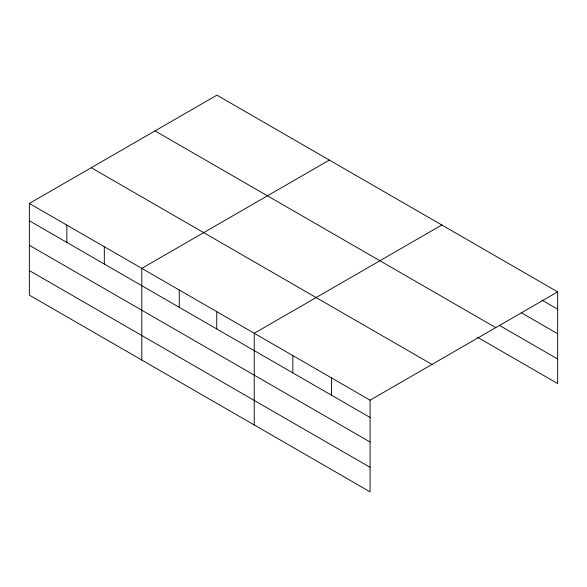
<?xml version="1.0" encoding="UTF-8"?>
<svg xmlns="http://www.w3.org/2000/svg" width="587" height="587" viewBox="0 0 587 587"><rect width="100%" height="100%" fill="white"/><g stroke="black" fill="none" stroke-linecap="round" stroke-linejoin="round"><path stroke-width="0.88" d="M370.081 442.018L370.081 400.173L29.35 203.454L29.35 295.122L370.081 491.84L370.081 442.018L29.35 245.3M477.268 337.136L557.65 383.546L557.65 291.878L216.919 95.16L29.35 203.454M329.358 160.082L141.79 268.369L141.79 360.036M441.798 224.997L254.23 333.291L254.23 424.951M370.081 400.173L557.65 291.878M541.889 300.089L557.65 309.195M521.395 312.798L557.65 333.732M499.332 325.337L557.65 359.009M155.019 130.901L495.751 327.619M91.249 167.721L431.981 364.439M29.35 220.763L370.081 417.482M29.35 270.578L370.081 467.303M331.464 377.881L331.464 395.19M292.847 355.583L292.847 372.892M216.75 311.653L216.75 328.962M179.27 290.007L179.27 307.324M104.31 246.731L104.31 264.04M66.83 225.092L66.83 242.402"/></g></svg>
